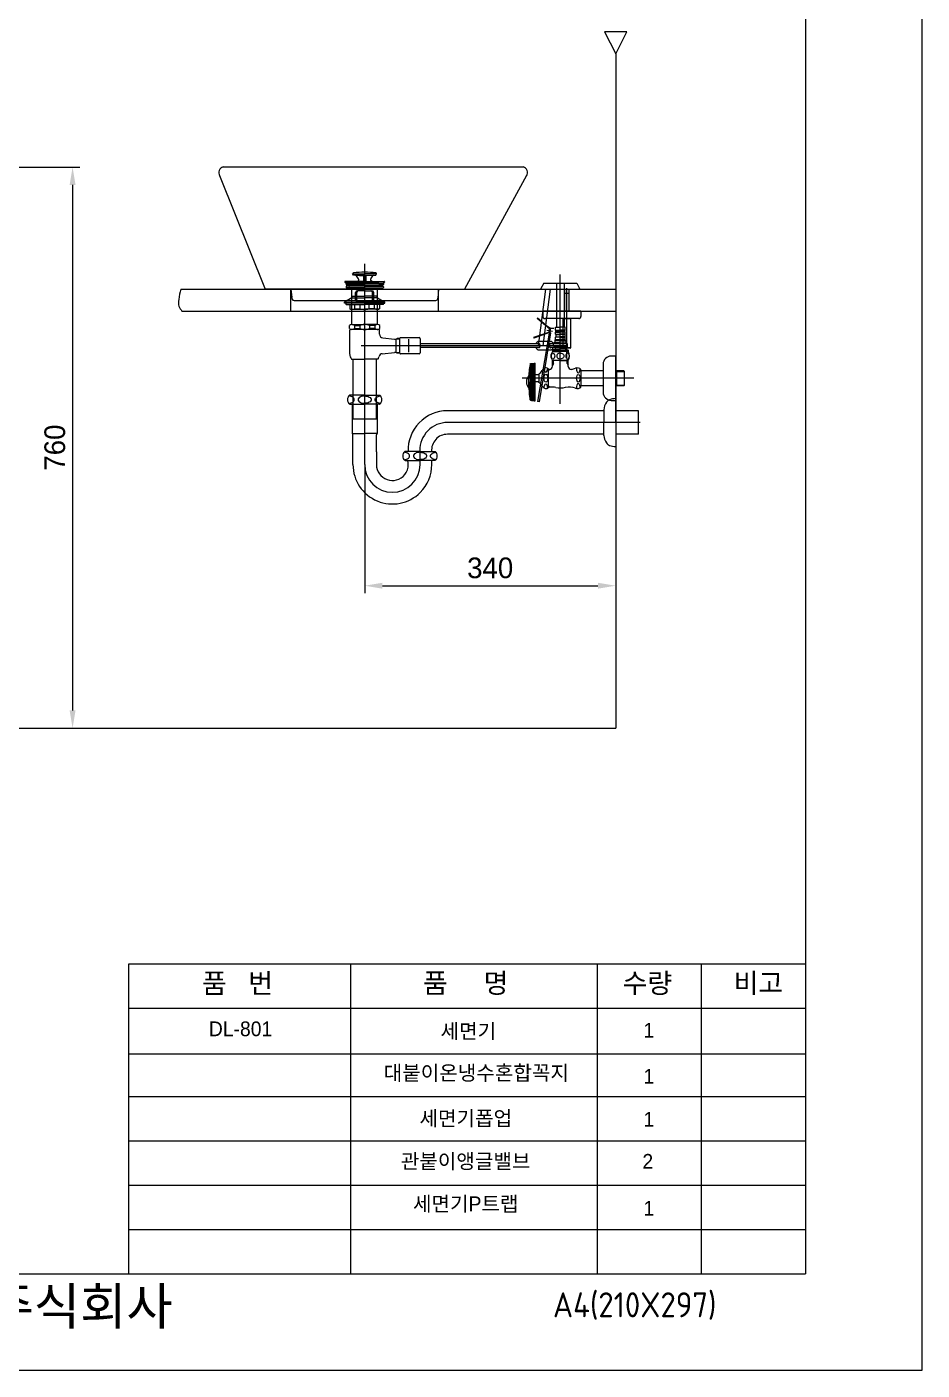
# Model space of a CAD drawing. Header units: millimetres. Extents: x 8965 to 11390, y -275 to 3156.
# Drawn here: x 10178 to 11390, y -275 to 1545 of the extents above; entities that cross this region are included whole.
import ezdxf
from ezdxf.lldxf.tags import DXFTag

# ---------------------------------------------------------------- set-up
doc = ezdxf.new("R2010")
doc.units = ezdxf.units.MM
doc.header["$LTSCALE"] = 0.2
for name, color, linetype in [('1', 2, 'CENTER'), ('3', 3, 'Continuous'), ('4', 4, 'Continuous'), ('5', 5, 'Continuous'), ('6', 6, 'Continuous'), ('7', 7, 'Continuous'), ('CENTER', 2, 'CENTER'), ('D', 2, 'Continuous'), ('DWG', 7, 'Continuous'), ('MAIN', 7, 'Continuous'), ('YA', 7, 'Continuous')]:
    doc.layers.add(name, color=color, linetype=linetype)
doc.layers.add('DIM', color=3, linetype='Continuous', lineweight=15)
doc.layers.add('LINE', color=7, linetype='Continuous', lineweight=25)
doc.styles.add('h', font='', dxfattribs={"height": 28})
doc.styles.get("Standard").update_dxf_attribs({"font": 'ISOCP.SHX', "bigfont": 'WHGTXT.SHX'})
doc.styles.add('스타일1', font='txt.shx', dxfattribs={"bigfont": 'ghs.shx'})
doc.styles.get('h').set_extended_font_data('Haansoft Batang')
tags = doc.linetypes.add('CENTER', pattern=[50.8, 31.75, -6.35, 6.35, -6.35]).pattern_tags.tags
tags[10:11] = [DXFTag(74, 4), DXFTag(75, 0), DXFTag(340, '0'), DXFTag(46, 1.0), DXFTag(50, 0.0), DXFTag(44, 0.0), DXFTag(45, 0.0)]
tags[8:9] = [DXFTag(74, 4), DXFTag(75, 0), DXFTag(340, '0'), DXFTag(46, 1.0), DXFTag(50, 0.0), DXFTag(44, 0.0), DXFTag(45, 0.0)]
tags[6:7] = [DXFTag(74, 4), DXFTag(75, 0), DXFTag(340, '0'), DXFTag(46, 1.0), DXFTag(50, 0.0), DXFTag(44, 0.0), DXFTag(45, 0.0)]
tags[4:5] = [DXFTag(74, 4), DXFTag(75, 0), DXFTag(340, '0'), DXFTag(46, 1.0), DXFTag(50, 0.0), DXFTag(44, 0.0), DXFTag(45, 0.0)]
doc.dimstyles.new('AM_ISO$0', dxfattribs={"dimtxt": 28, "dimasz": 24, "dimexe": 10, "dimexo": 0, "dimgap": 10, "dimtad": 1, "dimdec": 0, "dimdsep": 46, "dimtxsty": 'h', "dimcen": -5, "dimclrd": 256, "dimclre": 256, "dimclrt": 256, "dimadec": 0, "dimazin": 2, "dimtp": 0.1, "dimtm": 0.1, "dimtfac": 0.71, "dimtdec": 0, "dimtmove": 0, "dimatfit": 3, "dimfxl": 0, "dimlwd": -1, "dimlwe": -1, "dimarcsym": 0})

# ---------------------------------------------------------------- blocks, each defined once
blk = doc.blocks.new('*D15')
at = {"layer": 'Defpoints', "color": 0}
for p in [(9814.5, 1355), (9407.5, 595), (10239.5, 595)]:
    blk.add_point(p, dxfattribs=at)
at = {"layer": 'LINE', "linetype": 'ByBlock'}
for p, q in [((9814.5, 1355), (10249.5, 1355)), ((10239.5, 1331), (10239.5, 619)), ((9407.5, 595), (10249.5, 595))]:
    blk.add_line(p, q, dxfattribs=at)
at = {"layer": 'LINE'}
for points in [[(10235.5, 1331), (10243.5, 1331), (10239.5, 1355)], [(10235.5, 619), (10243.5, 619), (10239.5, 595)]]:
    blk.add_solid(points, dxfattribs=at)
at = {"layer": 'LINE', "insert": (10215.5, 975), "char_height": 28, "attachment_point": 5, "rotation": 90, "style": 'h'}
blk.add_mtext('760', dxfattribs=at)
blk = doc.blocks.new('*D21')
at = {"layer": 'Defpoints', "color": 0}
for p in [(10975.2, 1508.4), (10635.2, 952), (10975.2, 787.9)]:
    blk.add_point(p, dxfattribs=at)
at = {"layer": 'LINE', "linetype": 'ByBlock'}
for p, q in [((10975.2, 1508.4), (10975.2, 777.9)), ((10635.2, 952), (10635.2, 777.9)), ((10659.2, 787.9), (10951.2, 787.9))]:
    blk.add_line(p, q, dxfattribs=at)
at = {"layer": 'LINE'}
for points in [[(10659.2, 791.9), (10659.2, 783.9), (10635.2, 787.9)], [(10951.2, 791.9), (10951.2, 783.9), (10975.2, 787.9)]]:
    blk.add_solid(points, dxfattribs=at)
at = {"layer": 'LINE', "insert": (10805.2, 811.9), "char_height": 28, "attachment_point": 5, "style": 'h'}
blk.add_mtext('340', dxfattribs=at)

msp = doc.modelspace()

# ---------------------------------------------------------------- linework, layer by layer
at = {"layer": '1', "color": 0}
for p, q in [((10535.2, 1159.8), (10535.2, 1189.8)), ((10735.2, 1159.8), (10735.2, 1189.8))]:
    msp.add_line(p, q, dxfattribs=at)
msp.add_open_spline([(10386, 1189.8), (10384.5, 1185), (10383.5, 1177.2), (10382.4, 1165.8), (10386.2, 1162.1), (10387.5, 1159.8)], degree=3, knots=[0.795698, 0.795698, 0.795698, 0.795698, 2.200272, 3.16173, 4.111089, 4.111089, 4.111089, 4.111089], dxfattribs=at)
at = {"layer": '3', "color": 0}
for p, q in [((10620.2, 1208.6), (10618.9, 1210.7)), ((10619, 1210.5), (10635.2, 1210.5)), ((10635.2, 1208.6), (10620.2, 1208.6)), ((10622.7, 1208.4), (10633.4, 1207.7)), ((10626.9, 1203.7), (10624.2, 1207.5)), ((10635.2, 1208.6), (10633.4, 1207.7)), ((10633.4, 1207.7), (10633.4, 1200)), ((10634.6, 1208.3), (10634.2, 1201.9)), ((10634.2, 1201.9), (10635.2, 1201.9)), ((10634.4, 1200), (10634.2, 1201.9)), ((10651.3, 1210.5), (10635.2, 1210.5)), ((10635.2, 1208.6), (10650.2, 1208.6)), ((10635.2, 1208.6), (10636.9, 1207.7)), ((10636.1, 1201.9), (10635.2, 1201.9)), ((10635.7, 1208.3), (10636.1, 1201.9)), ((10635.9, 1200), (10636.1, 1201.9)), ((10647.6, 1208.4), (10636.9, 1207.7)), ((10636.9, 1207.7), (10636.9, 1200)), ((10643.4, 1203.7), (10646.1, 1207.5)), ((10650.2, 1208.6), (10651.4, 1210.7)), ((10608.2, 1199.6), (10608.2, 1199)), ((10608.2, 1199), (10610.3, 1197.5)), ((10608.2, 1199), (10635.2, 1199)), ((10617.9, 1200), (10608.6, 1200)), ((10609.9, 1197.3), (10609.9, 1196)), ((10609.9, 1193), (10609.9, 1191.7)), ((10616.2, 1197.5), (10610.1, 1197.5)), ((10635.2, 1191.5), (10610.1, 1191.5)), ((10635.2, 1195.5), (10610.4, 1195.5)), ((10635.2, 1193.5), (10610.4, 1193.5)), ((10616.2, 1197.5), (10635.2, 1197.5)), ((10617.7, 1160.9), (10617.7, 1191.5)), ((10635.2, 1200), (10617.9, 1200)), ((10622.8, 1175), (10622.8, 1185)), ((10624.5, 1175), (10624.5, 1185)), ((10624.8, 1200), (10626.2, 1200.8)), ((10635.2, 1187.5), (10625.3, 1187.5)), ((10635.2, 1200), (10652.5, 1200)), ((10662.2, 1199), (10635.2, 1199)), ((10654.2, 1197.5), (10635.2, 1197.5)), ((10635.2, 1195.5), (10660, 1195.5)), ((10635.2, 1193.5), (10660, 1193.5)), ((10635.2, 1191.5), (10660.3, 1191.5)), ((10635.2, 1187.5), (10645, 1187.5)), ((10645.5, 1200), (10644.1, 1200.8)), ((10645.8, 1175), (10645.8, 1185)), ((10647.5, 1175), (10647.5, 1185)), ((10652.5, 1200), (10661.8, 1200)), ((10652.7, 1160.9), (10652.7, 1191.5)), ((10654.2, 1197.5), (10660.3, 1197.5)), ((10662.2, 1199), (10660, 1197.5)), ((10660.5, 1197.3), (10660.5, 1196)), ((10660.5, 1193), (10660.5, 1191.7)), ((10662.2, 1199.6), (10662.2, 1199)), ((10617.7, 1177.9), (10607.7, 1171.9)), ((10607.7, 1170.9), (10607.7, 1171.9)), ((10607.7, 1171.9), (10635.2, 1171.9)), ((10617.7, 1170.9), (10607.7, 1170.9)), ((10609.5, 1170.9), (10609.5, 1169.6)), ((10610, 1169.1), (10615, 1169.1)), ((10615, 1169.1), (10615, 1162.9)), ((10615, 1169.1), (10635.2, 1169.1)), ((10618.4, 1180), (10617.7, 1181.2)), ((10617.7, 1180), (10635.2, 1180)), ((10617.7, 1177.9), (10635.2, 1177.9)), ((10652.7, 1170.9), (10617.7, 1170.9)), ((10618.4, 1177.9), (10618.4, 1180)), ((10621.7, 1162.9), (10621.7, 1169.1)), ((10635.2, 1172.5), (10625.3, 1172.5)), ((10635.2, 1171.9), (10626.8, 1171.9)), ((10629.1, 1162.9), (10629.1, 1169.1)), ((10652.7, 1180), (10635.2, 1180)), ((10652.7, 1177.9), (10635.2, 1177.9)), ((10635.2, 1172.5), (10645, 1172.5)), ((10662.7, 1171.9), (10635.2, 1171.9)), ((10655.3, 1169.1), (10635.2, 1169.1)), ((10641.2, 1162.9), (10641.2, 1169.1)), ((10648.6, 1162.9), (10648.6, 1169.1)), ((10652, 1180), (10652.7, 1181.2)), ((10652, 1177.9), (10652, 1180)), ((10652.7, 1177.9), (10662.7, 1171.9)), ((10652.7, 1170.9), (10662.7, 1170.9)), ((10660.3, 1169.1), (10655.3, 1169.1)), ((10655.3, 1169.1), (10655.3, 1162.9)), ((10660.8, 1170.9), (10660.8, 1169.6)), ((10662.7, 1170.9), (10662.7, 1171.9)), ((10616, 1162.4), (10615, 1162.9)), ((10616, 1162.4), (10617.4, 1162.4)), ((10617.4, 1162.4), (10635.2, 1162.4)), ((10617.7, 1141.9), (10617.7, 1162.4)), ((10621.7, 1162.9), (10629.1, 1162.9)), ((10652.9, 1162.4), (10635.2, 1162.4)), ((10648.6, 1162.9), (10641.2, 1162.9)), ((10652.7, 1141.9), (10652.7, 1162.4)), ((10654.3, 1162.4), (10652.9, 1162.4)), ((10654.3, 1162.4), (10655.3, 1162.9)), ((10614.4, 1136.4), (10614.4, 1140.5)), ((10615.2, 1101.4), (10615.2, 1134)), ((10635.2, 1135), (10616.2, 1135)), ((10617.8, 1142), (10634.9, 1142)), ((10621.2, 1140.5), (10621.2, 1136.4)), ((10621.2, 1140.5), (10628.6, 1140.5)), ((10621.2, 1136.4), (10628.6, 1136.4)), ((10628.6, 1140.5), (10628.6, 1136.4)), ((10652.5, 1135), (10635.2, 1135)), ((10652.5, 1142), (10635.4, 1142)), ((10649.1, 1140.5), (10641.7, 1140.5)), ((10641.7, 1140.5), (10641.7, 1136.4)), ((10649.1, 1136.4), (10641.7, 1136.4)), ((10649.1, 1140.5), (10649.1, 1136.4)), ((10652, 1135), (10652.5, 1135)), ((10652.5, 1135), (10652.9, 1135)), ((10654.2, 1135), (10652.7, 1135)), ((10655.2, 1128.6), (10655.2, 1134)), ((10655.9, 1136.4), (10655.9, 1140.5)), ((10909.9, 1113.1), (10630.6, 1113.1)), ((10659.6, 1123.6), (10675.7, 1121.9)), ((10677.7, 1122.2), (10682.8, 1122.2)), ((10677.8, 1103.7), (10677.8, 1122.2)), ((10679.2, 1123), (10679.2, 1122.2)), ((10682.8, 1123), (10679.2, 1123)), ((10682.8, 1122.2), (10682.8, 1123.2)), ((10682.8, 1102.8), (10682.8, 1122.2)), ((10683.6, 1124), (10708.8, 1124)), ((10695.2, 1104.4), (10695.2, 1121.9)), ((10710.3, 1122.5), (10710.3, 1116.7)), ((10710.3, 1116.7), (10710.3, 1103.5)), ((10871.8, 1115.6), (10710.3, 1115.6)), ((10871.7, 1110.6), (10710.3, 1110.6)), ((10882.8, 1118.9), (10871.7, 1118.9)), ((10886.1, 1118.9), (10882.8, 1118.9)), ((10909.4, 1115.6), (10886, 1115.6)), ((10909.4, 1110.6), (10886, 1110.6)), ((10909.9, 1115.1), (10909.4, 1115.6)), ((10909.4, 1110.6), (10909.4, 1115.6)), ((10909.9, 1111.1), (10909.9, 1115.1)), ((10617.2, 1095), (10635.2, 1095)), ((10619.3, 1095), (10619.3, 1014)), ((10653.2, 1095), (10635.2, 1095)), ((10651, 1014), (10651, 1095)), ((10659, 1102.2), (10675.7, 1104)), ((10677.8, 1103.7), (10682.8, 1103.7)), ((10679.2, 1103), (10679.2, 1103.8)), ((10682.8, 1103), (10679.2, 1103)), ((10708.8, 1102), (10683.6, 1102)), ((10871.7, 1107.4), (10883, 1107.4)), ((10883, 1107.4), (10886, 1107.4)), ((10619.3, 1014), (10651, 1014)), ((10651, 1014), (10650.3, 1014))]:
    msp.add_line(p, q, dxfattribs=at)
for points in [[(10870.4, 1115.7, -0.044238), (10870.6, 1116, -0.189273), (10871.1, 1116.1, -0.189273), (10871.5, 1116, -0.101059), (10872, 1115.3, -0.059302), (10872.3, 1114.4, -0.045722), (10872.4, 1113.2, -0.045722)], [(10872.4, 1113.2, -0.045722), (10872.3, 1112, -0.059302), (10872, 1111.1, -0.101059), (10871.5, 1110.4, -0.189273), (10871.1, 1110.2, -0.189273), (10870.6, 1110.4, -0.044238), (10870.4, 1110.7, -0.059302)], [(10887.4, 1115.7, 0.044238), (10887.1, 1115.9, 0.189273), (10886.7, 1116.1, 0.189273), (10886.3, 1116, 0.101059), (10885.8, 1115.3, 0.059302), (10885.5, 1114.4, 0.045722), (10885.4, 1113.2, 0.045722)], [(10885.4, 1113.2, 0.045722), (10885.5, 1112, 0.059302), (10885.8, 1111.1, 0.101059), (10886.3, 1110.4, 0.189273), (10886.7, 1110.2, 0.189273), (10887.1, 1110.4, 0.044238), (10887.4, 1110.7, 0.059302)]]:
    msp.add_lwpolyline(points, format="xyb", dxfattribs=at)
for centre, radius, start, end in [((10620, 1210.5), 1.1, 97.3204, 169.4262), ((10635.2, 1092.6), 120, 90, 97.3204), ((10622.5, 1206.4), 2, 35.2023, 86.2618), ((10625.2, 1202.5), 2, 300, 35.2023), ((10635.2, 1092.6), 120, 82.6796, 90), ((10645.1, 1202.5), 2, 144.7977, 240), ((10647.8, 1206.4), 2, 93.7382, 144.7977), ((10650.3, 1210.5), 1.1, 10.5738, 82.6796), ((10608.6, 1199.6), 0.4, 90, 180), ((10610.1, 1197.3), 0.2, 90, 180), ((10610.4, 1196), 0.5, 180, 270), ((10610.4, 1193), 0.5, 90, 180), ((10610.1, 1191.7), 0.2, 180, 270), ((10613.7, 1194.5), 1, 270, 90), ((10625.3, 1185), 2.5, 90, 180), ((10627, 1185), 2.5, 90, 180), ((10643.3, 1185), 2.5, 0, 90), ((10645, 1185), 2.5, 0, 90), ((10656.7, 1194.5), 1, 90, 270), ((10660, 1196), 0.5, 270, 0), ((10660, 1193), 0.5, 0, 90), ((10660.3, 1197.3), 0.2, 0, 90), ((10660.3, 1191.7), 0.2, 270, 0), ((10661.8, 1199.6), 0.4, 0, 90), ((10610, 1169.6), 0.5, 180, 270), ((10625.3, 1175), 2.5, 180, 270), ((10627, 1175), 2.5, 180, 270), ((10643.3, 1175), 2.5, 270, 0), ((10645, 1175), 2.5, 270, 0), ((10660.3, 1169.6), 0.5, 270, 0), ((10618.4, 1172.5), 10.2, 250.5679, 289.4321), ((10635, 1191.8), 29.5, 258.5956, 270.3737), ((10635.3, 1191.8), 29.5, 269.6263, 281.4044), ((10652, 1172.5), 10.2, 250.5679, 289.4321), ((10617.8, 1137.2), 4.7, 43.9409, 136.0591), ((10617.8, 1139.7), 4.7, 223.9409, 316.0591), ((10616.2, 1134), 1, 90, 180), ((10634.7, 1128.3), 13.6, 89.0643, 116.6472), ((10634.7, 1148.6), 13.6, 243.3528, 270.9357), ((10635.6, 1128.3), 13.6, 63.3528, 90.9357), ((10635.6, 1148.6), 13.6, 269.0643, 296.6472), ((10652.5, 1137.2), 4.7, 43.9409, 136.0591), ((10652.5, 1139.7), 4.7, 223.9409, 316.0591), ((10654.2, 1134), 1, 0, 90), ((10660.2, 1128.6), 5, 180, 263.8845), ((10676.1, 1126.9), 5, 265.3322, 308.1927), ((10683.6, 1123.2), 0.8, 90, 180), ((10708.8, 1122.5), 1.5, 0, 90), ((10871.7, 1113.9), 5, 89.9121, 159.4247), ((10871.7, 1112.4), 5, 200.3994, 269.9121), ((10886.1, 1112.4), 5, 269.9121, 339.4247), ((10886.1, 1113.9), 5, 20.3994, 89.9121), ((10628.1, 1101.9), 13, 182.42, 212.3), ((10642.2, 1101.9), 13, 327.7, 345.0405), ((10659.6, 1097.3), 5, 96.1155, 165.0405), ((10676.1, 1099), 5, 51.8073, 94.6678), ((10683.6, 1102.8), 0.8, 180, 270), ((10708.8, 1103.5), 1.5, 270, 0)]:
    msp.add_arc(centre, radius, start, end, dxfattribs=at)
at = {"layer": '4', "color": 0}
for p, q in [((10618.9, 1046), (10614.6, 1046)), ((10618.9, 1046), (10614.6, 1046)), ((10635.2, 1046), (10618.9, 1046)), ((10635.2, 1046), (10618.9, 1046)), ((10635.2, 1046), (10651.4, 1046)), ((10635.2, 1046), (10651.4, 1046)), ((10651.4, 1046), (10655.7, 1046)), ((10651.4, 1046), (10655.7, 1046)), ((10975.2, 1009), (10975.2, 1041.5)), ((10615, 1034), (10614.6, 1034)), ((10615, 1034), (10635.2, 1034)), ((10618.4, 1034), (10618.4, 994.2)), ((10655.3, 1034), (10635.2, 1034)), ((10652, 1034), (10652, 994.2)), ((10655.3, 1034), (10655.7, 1034)), ((10959.2, 1024.8), (10747.4, 1024.8)), ((10959.2, 1026.4), (10959.2, 1009)), ((11006.2, 1024.8), (10975.2, 1024.8)), ((11006.2, 993.1), (11006.2, 1024.8)), ((11008.2, 1009), (10747.4, 1009)), ((10959.2, 991.6), (10959.2, 1009)), ((10975.2, 1009), (10975.2, 976.5)), ((10618.4, 994.2), (10635.2, 994.2)), ((10619.3, 952), (10619.3, 992.5)), ((10652, 994.2), (10635.2, 994.2)), ((10651, 969.4), (10651, 992.5)), ((10959.2, 993.1), (10747.4, 993.1)), ((11006.2, 993.1), (10975.2, 993.1)), ((10651, 969.4), (10651, 952)), ((10693.8, 969.7), (10689.5, 969.7)), ((10710.1, 969.7), (10693.8, 969.7)), ((10710.1, 969.7), (10710.2, 969.7)), ((10710.2, 952), (10710.2, 970.6)), ((10710.2, 969.7), (10726.5, 969.7)), ((10710.2, 969.7), (10710.2, 969.7)), ((10726.5, 969.7), (10730.8, 969.7)), ((10689.9, 957.7), (10710.1, 957.7)), ((10693.4, 957.7), (10693.4, 957)), ((10694.3, 952), (10694.3, 955.4)), ((10730.4, 957.7), (10710.2, 957.7)), ((10726, 952), (10726, 957.7))]:
    msp.add_line(p, q, dxfattribs=at)
for points in [[(10621, 1040, 0.155217), (10620.4, 1041.8, 0.106747), (10618.3, 1043.7, 0.073043), (10615.5, 1044.8, 0.028511), (10613.8, 1045.1, 0.059523)], [(10613.8, 1034.8, 0.028511), (10615.5, 1035.1, 0.073043), (10618.3, 1036.2, 0.106747), (10620.4, 1038.1, 0.155217), (10621, 1040, 0.155217)], [(10626.9, 1041.7, 0.32729), (10626.9, 1038.2, 0.106373), (10628.9, 1036.4, 0.071219), (10631.6, 1035.4, 0.057537), (10635.2, 1035, 0.057537)], [(10635.2, 1045, 0.057537), (10631.6, 1044.5, 0.071219), (10628.9, 1043.5, 0.106373), (10626.9, 1041.7, 0.159483)], [(10635.2, 1045, 0.057537), (10631.6, 1044.5, 0.071219), (10628.9, 1043.5, 0.106373), (10626.9, 1041.7, 0.159483)], [(10635.2, 1045, -0.057537), (10638.7, 1044.5, -0.071219), (10641.4, 1043.5, -0.106373), (10643.4, 1041.7, -0.159483)], [(10635.2, 1045, -0.057537), (10638.7, 1044.5, -0.071219), (10641.4, 1043.5, -0.106373), (10643.4, 1041.7, -0.159483)], [(10643.4, 1041.7, -0.32729), (10643.4, 1038.2, -0.106373), (10641.4, 1036.4, -0.071219), (10638.7, 1035.4, -0.057537), (10635.2, 1035, -0.057537)], [(10649.4, 1040, -0.155217), (10649.9, 1041.8, -0.106747), (10652, 1043.7, -0.073043), (10654.8, 1044.8, -0.028511), (10656.5, 1045.1, -0.059523)], [(10656.5, 1034.8, -0.028511), (10654.8, 1035.1, -0.073043), (10652, 1036.2, -0.106747), (10649.9, 1038.1, -0.155217), (10649.4, 1040, -0.155217)], [(10695.9, 963.7, 0.155217), (10695.3, 965.5, 0.106747), (10693.2, 967.4, 0.073043), (10690.5, 968.5, 0.028511), (10688.7, 968.8, 0.059523)], [(10701.8, 965.4, 0.32729), (10701.8, 961.9, 0.106373), (10703.8, 960.1, 0.071219), (10706.5, 959.1, 0.057537), (10710.1, 958.7, 0.057537)], [(10710.2, 968.7, 0.05879), (10706.5, 968.2, 0.071219), (10703.8, 967.2, 0.106373), (10701.8, 965.4, 0.159483)], [(10710.2, 968.7, -0.05879), (10713.8, 968.2, -0.071219), (10716.5, 967.2, -0.106373), (10718.5, 965.4, -0.159483)], [(10718.5, 965.4, -0.32729), (10718.5, 961.9, -0.106373), (10716.5, 960.1, -0.071219), (10713.8, 959.1, -0.057537), (10710.2, 958.7, -0.057537)], [(10724.4, 963.7, -0.155217), (10725, 965.5, -0.106747), (10727.1, 967.4, -0.073043), (10729.9, 968.5, -0.028511), (10731.6, 968.8, -0.059523)], [(10688.7, 958.5, 0.028511), (10690.5, 958.8, 0.073043), (10693.2, 959.9, 0.106747), (10695.3, 961.8, 0.155217), (10695.9, 963.7, 0.155217)], [(10731.6, 958.5, -0.028511), (10729.9, 958.8, -0.073043), (10727.1, 959.9, -0.106747), (10725, 961.8, -0.155217), (10724.4, 963.7, -0.155217)]]:
    msp.add_lwpolyline(points, format="xyb", dxfattribs=at)
for centre, radius, start, end in [((10619.9, 1040), 8, 131.4096, 228.5904), ((10650.4, 1040), 8, 311.4096, 48.5904), ((10970.5, 1030.5), 10, 111.1927, 142.8035), ((10976.7, 1011.5), 30, 92.866, 109.0071), ((10747.4, 971.5), 53.4, 90, 181.9326), ((10979.2, 1025.5), 20, 146.2077, 177.4359), ((10747.4, 971.5), 37.5, 90, 180.654), ((10619.4, 994.2), 1, 180, 238.7026), ((10618.4, 992.5), 0.925, 0, 58.7026), ((10652, 992.5), 0.925, 121.2974, 180), ((10651, 994.2), 1, 301.2974, 0), ((10747.4, 971.5), 21.6, 90, 184.7747), ((10979.2, 992.5), 20, 182.5641, 213.7923), ((10694.8, 963.7), 8, 131.4096, 228.5904), ((10725.5, 963.7), 8, 311.4096, 48.5904), ((10970.5, 987.4), 10, 217.1965, 248.8073), ((10976.7, 1006.4), 30, 250.9929, 267.134), ((10672.7, 952), 53.4, 180, 314.9403), ((10672.7, 952), 37.5, 180, 0), ((10672.7, 952), 21.6, 180, 320.796), ((10672.7, 952), 21.6, 320.796, 0), ((10677.3, 946.4), 19.2, 28.0637, 33.4561), ((10672.7, 952), 53.4, 314.9403, 0)]:
    msp.add_arc(centre, radius, start, end, dxfattribs=at)
at = {"layer": '5', "color": 0}
for p, q in [((10386, 1189.8), (10975.2, 1189.8)), ((10387.5, 1159.8), (10975.2, 1159.8))]:
    msp.add_line(p, q, dxfattribs=at)
at = {"layer": '6', "color": 0}
for p, q in [((10900.2, 1034.2), (10900.2, 1209.4)), ((10894.9, 1196.3), (10894.9, 1138.1)), ((10905.4, 1196.3), (10905.4, 1138.1)), ((10893.7, 1134.2), (10893.7, 1138.1)), ((10893.7, 1138.1), (10900.2, 1138.1)), ((10893.7, 1134.2), (10894.2, 1133.7)), ((10893.7, 1134.2), (10900.2, 1134.2)), ((10893.7, 1131.4), (10894.2, 1131.9)), ((10893.7, 1128.7), (10893.7, 1131.4)), ((10893.7, 1131.4), (10900.2, 1131.4)), ((10893.7, 1128.7), (10894.2, 1128.2)), ((10893.7, 1128.7), (10900.2, 1128.7)), ((10894.2, 1131.9), (10894.2, 1133.7)), ((10894.2, 1133.7), (10900.2, 1133.7)), ((10894.2, 1131.9), (10900.2, 1131.9)), ((10906.7, 1138.1), (10900.2, 1138.1)), ((10906.7, 1134.2), (10900.2, 1134.2)), ((10906.2, 1133.7), (10900.2, 1133.7)), ((10906.2, 1131.9), (10900.2, 1131.9)), ((10906.7, 1131.4), (10900.2, 1131.4)), ((10906.7, 1128.7), (10900.2, 1128.7)), ((10906.7, 1134.2), (10906.2, 1133.7)), ((10906.2, 1131.9), (10906.2, 1133.7)), ((10906.7, 1131.4), (10906.2, 1131.9)), ((10906.7, 1128.7), (10906.2, 1128.2)), ((10906.7, 1134.2), (10906.7, 1138.1)), ((10906.7, 1128.7), (10906.7, 1131.4)), ((10891.1, 1112.8), (10891.1, 1116.3)), ((10900.2, 1116.8), (10891.6, 1116.8)), ((10900.2, 1112.3), (10891.6, 1112.3)), ((10892.6, 1119.6), (10892.6, 1116.8)), ((10900.2, 1119.6), (10892.6, 1119.6)), ((10892.6, 1109.6), (10892.6, 1112.3)), ((10893.2, 1119.6), (10893.2, 1120.8)), ((10895.9, 1121.1), (10893.5, 1121.1)), ((10894.2, 1125.1), (10893.7, 1124.6)), ((10893.7, 1121.6), (10893.7, 1124.6)), ((10900.2, 1124.6), (10893.7, 1124.6)), ((10893.7, 1121.6), (10900.2, 1121.6)), ((10894.2, 1128.2), (10894.2, 1125.1)), ((10894.2, 1128.2), (10900.2, 1128.2)), ((10894.2, 1125.1), (10900.2, 1125.1)), ((10900.2, 1121.1), (10894.2, 1121.1)), ((10895.9, 1121.1), (10895.9, 1121.6)), ((10906.2, 1128.2), (10900.2, 1128.2)), ((10906.2, 1125.1), (10900.2, 1125.1)), ((10900.2, 1124.6), (10906.7, 1124.6)), ((10906.7, 1121.6), (10900.2, 1121.6)), ((10900.2, 1121.1), (10906.2, 1121.1)), ((10900.2, 1119.6), (10907.8, 1119.6)), ((10900.2, 1116.8), (10908.8, 1116.8)), ((10900.2, 1112.3), (10908.8, 1112.3)), ((10904.4, 1121.1), (10904.4, 1121.6)), ((10904.4, 1121.1), (10906.9, 1121.1)), ((10906.2, 1128.2), (10906.2, 1125.1)), ((10906.2, 1125.1), (10906.7, 1124.6)), ((10906.7, 1121.6), (10906.7, 1124.6)), ((10907.2, 1119.6), (10907.2, 1120.8)), ((10907.8, 1119.6), (10907.8, 1116.8)), ((10907.8, 1109.6), (10907.8, 1112.3)), ((10909.3, 1112.8), (10909.3, 1116.3)), ((10909.4, 1115.6), (10909.9, 1116.1)), ((10890.2, 1107.6), (10889.7, 1107.1)), ((10889.7, 1107.1), (10889.7, 1105)), ((10889.7, 1107.1), (10900.2, 1107.1)), ((10889.7, 1105), (10900.2, 1105)), ((10900.2, 1093), (10889.7, 1093)), ((10910.7, 1093), (10889.7, 1093)), ((10889.7, 1085.5), (10889.7, 1093)), ((10900.2, 1107.6), (10890.2, 1107.6)), ((10890.9, 1089), (10890.9, 1093)), ((10900.2, 1109.6), (10892.6, 1109.6)), ((10893.2, 1109.6), (10893.2, 1108.1)), ((10900.2, 1107.6), (10894.7, 1107.6)), ((10900.2, 1109.6), (10907.8, 1109.6)), ((10900.2, 1107.6), (10910.2, 1107.6)), ((10900.2, 1107.6), (10905.6, 1107.6)), ((10910.7, 1107.1), (10900.2, 1107.1)), ((10910.7, 1105), (10900.2, 1105)), ((10900.2, 1093), (10910.7, 1093)), ((10907.2, 1109.6), (10907.2, 1108.1)), ((10909.4, 1089), (10909.4, 1093)), ((10910.2, 1107.6), (10910.7, 1107.1)), ((10910.7, 1107.1), (10910.7, 1105)), ((10910.7, 1085), (10910.7, 1093)), ((10975.2, 1099), (10969.2, 1099)), ((10975.2, 1039), (10975.2, 1099)), ((10859.2, 1088), (10859.2, 1064)), ((10859.8, 1088.5), (10860.7, 1088.5)), ((10860.7, 1088.5), (10861.2, 1089)), ((10860.7, 1088.5), (10860.7, 1064)), ((10861.2, 1089), (10861.2, 1064)), ((10861.2, 1089), (10864.4, 1089)), ((10861.2, 1088.5), (10864.7, 1088.5)), ((10861.2, 1087.5), (10864.7, 1087.5)), ((10861.2, 1086.5), (10864.7, 1086.5)), ((10861.2, 1085.5), (10864.7, 1085.5)), ((10861.2, 1084.5), (10864.7, 1084.5)), ((10861.2, 1083.5), (10864.7, 1083.5)), ((10861.2, 1082.5), (10864.7, 1082.5)), ((10861.2, 1081.5), (10864.7, 1081.5)), ((10861.2, 1080.5), (10864.7, 1080.5)), ((10861.2, 1079.5), (10864.7, 1079.5)), ((10861.2, 1078.5), (10864.7, 1078.5)), ((10861.2, 1077.5), (10864.7, 1077.5)), ((10861.2, 1076.5), (10864.7, 1076.5)), ((10861.2, 1075.5), (10864.7, 1075.5)), ((10861.2, 1074.5), (10864.7, 1074.5)), ((10864.7, 1089.3), (10864.7, 1089.5)), ((10864.7, 1089.5), (10866.2, 1089.5)), ((10864.7, 1089.3), (10864.7, 1064)), ((10866.2, 1088.5), (10866.2, 1089.5)), ((10866.2, 1064), (10866.2, 1088.5)), ((10871.2, 1073.7), (10866.2, 1073.7)), ((10871.2, 1074.7), (10871.2, 1073.7)), ((10871.2, 1073.7), (10871.2, 1064.2)), ((10876.1, 1080.3), (10875.6, 1079.3)), ((10884.2, 1081), (10884.2, 1081.7)), ((10884.2, 1057), (10884.2, 1081)), ((10885.2, 1081), (10884.2, 1081)), ((10885.2, 1080.2), (10884.2, 1080.2)), ((10885.2, 1080.2), (10886.5, 1081.1)), ((10885.2, 1080.2), (10885.2, 1081)), ((10890.9, 1089), (10889.7, 1086.8)), ((10890.9, 1089), (10889.7, 1089)), ((10909.4, 1089), (10910.7, 1086.8)), ((10910.7, 1089), (10909.4, 1089)), ((10928.2, 1078.2), (10928.2, 1081)), ((10958.2, 1079.2), (10928.2, 1079.2)), ((10928.2, 1078.2), (10928.2, 1059.7)), ((10958.2, 1088), (10958.2, 1050)), ((10986.2, 1079.2), (10975.2, 1079.2)), ((10975.2, 1078.6), (10975.2, 1059.3)), ((10976.7, 1078.2), (10975.7, 1079.2)), ((10976.7, 1058.7), (10976.7, 1079.2)), ((10976.7, 1078.2), (10987.2, 1078.2)), ((10987.2, 1078.2), (10986.2, 1079.2)), ((10987, 1059.7), (10987, 1078.2)), ((10999.8, 1069), (10848.3, 1069)), ((10859.2, 1040), (10859.2, 1064)), ((10860.7, 1039.5), (10860.7, 1064)), ((10861.2, 1073.5), (10864.7, 1073.5)), ((10861.2, 1072.5), (10864.7, 1072.5)), ((10861.2, 1071.5), (10864.7, 1071.5)), ((10861.2, 1070.5), (10864.7, 1070.5)), ((10861.2, 1069.5), (10864.7, 1069.5)), ((10861.2, 1068.5), (10864.7, 1068.5)), ((10861.2, 1067.5), (10864.7, 1067.5)), ((10861.2, 1066.5), (10864.7, 1066.5)), ((10861.2, 1065.5), (10864.7, 1065.5)), ((10861.2, 1064.5), (10864.7, 1064.5)), ((10861.2, 1039), (10861.2, 1064)), ((10861.2, 1063.4), (10864.7, 1063.4)), ((10861.2, 1062.4), (10864.7, 1062.4)), ((10861.2, 1061.4), (10864.7, 1061.4)), ((10861.2, 1060.4), (10864.7, 1060.4)), ((10861.2, 1059.4), (10864.7, 1059.4)), ((10861.2, 1058.4), (10864.7, 1058.4)), ((10861.2, 1057.4), (10864.7, 1057.4)), ((10861.2, 1056.4), (10864.7, 1056.4)), ((10864.7, 1038.7), (10864.7, 1064)), ((10871.2, 1064.2), (10866.2, 1064.2)), ((10866.2, 1038.5), (10866.2, 1064)), ((10871.2, 1063.2), (10871.2, 1064.2)), ((10876.1, 1057.6), (10875.6, 1058.6)), ((10885.2, 1057.7), (10884.2, 1057.7)), ((10887.9, 1057), (10884.2, 1057)), ((10884.2, 1056.2), (10884.2, 1057)), ((10885.2, 1057.7), (10886.5, 1057)), ((10885.2, 1057), (10885.2, 1057.7)), ((10928.2, 1057), (10928.2, 1059.7)), ((10958.2, 1058.7), (10928.2, 1058.7)), ((10928.2, 1058.7), (10928.2, 1058.5)), ((10928.2, 1057), (10928.2, 1058.5)), ((10986.2, 1058.7), (10975.2, 1058.7)), ((10975.7, 1058.7), (10976.7, 1059.7)), ((10976.7, 1059.7), (10987.2, 1059.7)), ((10986.2, 1058.7), (10987.2, 1059.7)), ((10859.8, 1039.5), (10860.7, 1039.5)), ((10860.7, 1039.5), (10861.2, 1039)), ((10861.2, 1055.4), (10864.7, 1055.4)), ((10861.2, 1054.4), (10864.7, 1054.4)), ((10861.2, 1053.4), (10864.7, 1053.4)), ((10861.2, 1052.4), (10864.7, 1052.4)), ((10861.2, 1051.4), (10864.7, 1051.4)), ((10861.2, 1050.4), (10864.7, 1050.4)), ((10861.2, 1049.4), (10864.7, 1049.4)), ((10861.2, 1048.4), (10864.7, 1048.4)), ((10861.2, 1047.4), (10864.7, 1047.4)), ((10861.2, 1046.4), (10864.7, 1046.4)), ((10861.2, 1045.4), (10864.7, 1045.4)), ((10861.2, 1044.4), (10864.7, 1044.4)), ((10861.2, 1043.4), (10864.7, 1043.4)), ((10861.2, 1042.4), (10864.7, 1042.4)), ((10861.2, 1041.4), (10864.7, 1041.4)), ((10861.2, 1040.4), (10864.7, 1040.4)), ((10861.2, 1039.4), (10864.7, 1039.4)), ((10861.2, 1039), (10864.4, 1039)), ((10864.7, 1038.5), (10864.7, 1038.7)), ((10864.7, 1038.5), (10866.2, 1038.5)), ((10969.2, 1039), (10975.2, 1039))]:
    msp.add_line(p, q, dxfattribs=at)
for centre, radius, start, end in [((10891.6, 1116.3), 0.5, 90, 180), ((10891.6, 1112.8), 0.5, 180, 270), ((10893.5, 1120.8), 0.3, 90, 180), ((10906.9, 1120.8), 0.3, 0, 90), ((10908.8, 1116.3), 0.5, 0, 90), ((10908.8, 1112.8), 0.5, 270, 0), ((10897.7, 1099), 10, 143.1301, 216.8699), ((10892.7, 1108.1), 0.5, 270, 360), ((10907.7, 1108.1), 0.5, 180, 270), ((10902.7, 1099), 10, 323.1301, 36.8699), ((10969.2, 1088), 11, 90, 180), ((11002.2, 1064), 145, 170.5066, 178.0569), ((10859.8, 1087.8), 0.7, 90, 170.5066), ((10864.4, 1089.3), 0.3, 270, 0), ((10863.5, 1086.3), 14, 303.8098, 330), ((10880.8, 1077.6), 5.36, 49.5694, 150), ((10885.2, 1085.5), 4.5, 270, 0), ((10914.7, 1085), 4, 180, 277.7117), ((10911.9, 1105.7), 24.8, 277.7117, 290.9661), ((10923.3, 1076), 7, 45.4871, 110.9661), ((10868.4, 1063.9), 14, 141.7859, 179.7527), ((10868.4, 1064), 14, 180.2473, 218.2141), ((11002.2, 1064), 145, 178.0569, 189.4934), ((10863.5, 1051.6), 14, 30, 56.1902), ((10880.8, 1060.3), 5.36, 210, 310.4306), ((10887.9, 1019), 38, 80.6952, 90), ((10900.2, 1094), 38, 260.6952, 280.7373), ((10911.9, 1032.2), 24.8, 69.0339, 100.7373), ((10923.3, 1062), 7, 249.0339, 314.5), ((10859.8, 1040.2), 0.7, 189.4934, 270), ((10864.4, 1038.7), 0.3, 0, 90), ((10969.2, 1050), 11, 180, 270)]:
    msp.add_arc(centre, radius, start, end, dxfattribs=at)
for centre, major_axis, ratio in [((10890.2, 1099), (0, 4), 0.612372), ((10880.5, 1069), (0, -5.4), 0.478204), ((10924.6, 1069), (0, -5.22), 0.46009)]:
    msp.add_ellipse(centre, major_axis=major_axis, ratio=ratio, dxfattribs=at)
for centre, major_axis, ratio, start_param, end_param in [((10900.2, 1099), (4.9, 0), 0.816497, 1.570796, 4.712389), ((10880.5, 1082.6), (0, -5.4), 0.478204, 4.79078, 7.834251), ((10924.6, 1081.5), (0, -5.22), 0.46009, 4.433611, 7.934688), ((10880.5, 1055.6), (0, -5.4), 0.478204, 1.540108, 4.68362), ((10924.6, 1056.5), (0, -5.22), 0.46009, 1.472186, 5.009627)]:
    msp.add_ellipse(centre, major_axis=major_axis, ratio=ratio, start_param=start_param, end_param=end_param, dxfattribs=at)
at = {"layer": '6', "color": 0, "extrusion": (0, 0, -1)}
msp.add_ellipse((10900.2, 1099), major_axis=(-4.9, 0), ratio=0.816497, start_param=1.570796, end_param=4.712389, dxfattribs=at)
msp.add_ellipse((10910.1, 1099), major_axis=(0, 4), ratio=0.612372, dxfattribs=at)
at = {"layer": '7', "color": 0}
for p, q in [((10880.3, 1189.8), (10870.4, 1113.1)), ((10886.4, 1189.8), (10876.4, 1113.1)), ((10906.2, 1177.4), (10906.2, 1189.8)), ((10906.2, 1159.8), (10906.2, 1189.8)), ((10906.7, 1184.3), (10906.2, 1185.2)), ((10906.2, 1184.3), (10912.2, 1184.3)), ((10909.2, 1097.2), (10909.2, 1190.9)), ((10911.7, 1184.3), (10912.2, 1185.2)), ((10912.2, 1177.4), (10912.2, 1189.8)), ((10912.2, 1159.8), (10912.2, 1189.8)), ((10868.8, 1149.8), (10869.2, 1150.3)), ((10886.2, 1135.3), (10868.8, 1149.8)), ((10886.6, 1135.7), (10869.2, 1150.3)), ((10928.1, 1159.8), (10876.3, 1159.8)), ((10876.3, 1159.8), (10876.3, 1152.8)), ((10925.1, 1149.8), (10879.8, 1149.8)), ((10904.7, 1149.8), (10904, 1149.4)), ((10904, 1110.2), (10904, 1149.4)), ((10913.7, 1149.8), (10906, 1149.8)), ((10914.4, 1149.4), (10906.1, 1149.4)), ((10913.7, 1149.8), (10914.4, 1149.4)), ((10914.4, 1110.2), (10914.4, 1149.4)), ((10928.1, 1159.8), (10928.1, 1152.8)), ((10885.5, 1131.3), (10864, 1124)), ((10885.7, 1130.8), (10864.2, 1123.4)), ((10885.1, 1130.2), (10869.5, 1037.5)), ((10887.1, 1130.5), (10871.4, 1037.2)), ((10882, 1134), (10889.7, 1132.6)), ((10884.4, 1138.3), (10884, 1137.8)), ((10886.8, 1136.3), (10884.4, 1138.3)), ((10885.3, 1135.4), (10884.6, 1131.5)), ((10884.6, 1131.5), (10885.8, 1131.3)), ((10885.3, 1135.4), (10886.5, 1135.2)), ((10885.5, 1131.3), (10885.7, 1130.8)), ((10885.7, 1130.8), (10885.8, 1131.3)), ((10885.7, 1130.8), (10887.1, 1130.5)), ((10886.7, 1137), (10886, 1137.4)), ((10886.2, 1135.3), (10886.6, 1135.7)), ((10886.3, 1130.7), (10887.1, 1135.4)), ((10886.6, 1135.7), (10886.5, 1135.2)), ((10886.7, 1137), (10887.7, 1137)), ((10887.7, 1137), (10891.2, 1137)), ((10864, 1124), (10864.2, 1123.4)), ((10914.4, 1110.2), (10904, 1110.2)), ((10904.7, 1109.8), (10904, 1110.2)), ((10913.7, 1109.8), (10914.4, 1110.2)), ((10913.7, 1109.8), (10904.7, 1109.8)), ((10871.4, 1037.2), (10869.5, 1037.5))]:
    msp.add_line(p, q, dxfattribs=at)
msp.add_arc((10886.1, 1135.6), 1, 350, 50.1011, dxfattribs=at)
for points in [[(10876.3, 1152.8), (10876.4, 1152.2), (10876.6, 1151.6), (10876.9, 1151.1), (10877.3, 1150.7), (10877.8, 1150.3), (10878.3, 1150), (10879, 1149.8), (10879.8, 1149.8)], [(10925.1, 1149.8), (10925.7, 1149.8), (10926.3, 1150), (10926.8, 1150.3), (10927.2, 1150.6), (10927.6, 1151.1), (10927.9, 1151.6), (10928.1, 1152.2), (10928.1, 1152.8)]]:
    msp.add_spline(points, degree=3, dxfattribs=at)
at = {"layer": 'CENTER', "color": 0, "linetype": 'CENTER', "ltscale": 2}
msp.add_line((10635.2, 952), (10635.2, 1224.2), dxfattribs=at)
at = {"layer": 'D', "color": 0}
for p, q in [((10877.7, 1197.8), (10874, 1190.5)), ((10922.7, 1197.8), (10926.3, 1190.5))]:
    msp.add_line(p, q, dxfattribs=at)
for centre, start, end in [((10874.5, 1190.3), 153.4349, 270), ((10925.8, 1190.3), 270, 26.5651)]:
    msp.add_arc(centre, 0.5, start, end, dxfattribs=at)
at = {"layer": 'DIM', "color": 0}
for p, q in [((10315.7, 275.7), (11232.2, 275.7)), ((10615.9, 275.7), (10615.9, -144.3)), ((10950.1, 275.7), (10950.1, -144.3)), ((11091.1, 275.7), (11091.1, -144.3)), ((10315.7, 215.7), (11232.2, 215.7)), ((10315.7, 153.9), (11232.2, 153.9)), ((10315.7, 95.7), (11232.2, 95.7)), ((10315.7, 35.7), (11232.2, 35.7)), ((10315.7, -24.3), (11232.2, -24.3))]:
    msp.add_line(p, q, dxfattribs=at)
at = {"layer": 'DWG', "color": 0}
msp.add_line((10877.7, 1197.8), (10922.7, 1197.8), dxfattribs=at)
at = {"layer": 'LINE'}
for p, q in [((10443.3, 1355.2), (10850, 1355.2)), ((10438.7, 1343.6), (10500.2, 1189.8)), ((10854.6, 1343.6), (10770.2, 1189.8)), ((10635.2, 1189.8), (10500.2, 1189.8)), ((10535.2, 1189.8), (10536.4, 1178.8)), ((10635.2, 1189.8), (10770.2, 1189.8)), ((10735.2, 1189.8), (10734.5, 1177.3)), ((10539.5, 1174.5), (10731.6, 1174.5)), ((10975.2, 777.9), (10975.2, 595)), ((10249.5, 595), (10975.2, 595))]:
    msp.add_line(p, q, dxfattribs=at)
for centre, radius, start, end in [((10445.7, 1347.5), 8.05, 107.4254, 209.2745), ((10847.6, 1347.5), 8.05, 330.6897, 72.5389), ((10539.6, 1177.9), 3.4, 163.1662, 267.3569), ((10731.5, 1177.5), 3, 271.3149, 356.0536)]:
    msp.add_arc(centre, radius, start, end, dxfattribs=at)
at = {"layer": 'MAIN', "color": 0}
msp.add_lwpolyline([(10990.2, 1538.4), (10960.2, 1538.4), (10975.2, 1508.4), (10990.2, 1538.4)], dxfattribs=at)
at = {"layer": 'YA', "color": 7}
for p, q in [((11232.2, 3035.7), (11232.2, -144.3)), ((10315.7, -144.3), (10315.7, 275.7)), ((10315.7, -84.3), (11232.2, -84.3)), ((9156.2, -144.3), (11232.2, -144.3))]:
    msp.add_line(p, q, dxfattribs=at)
at = {"layer": 'YA', "color": 0}
msp.add_lwpolyline([(8964.8, -274.8), (11390.3, -274.8), (11390.3, 3155.5), (8964.8, 3155.5)], close=True, dxfattribs=at)

# ---------------------------------------------------------------- texts
at = {"layer": 'DIM', "color": 0, "attachment_point": 1, "style": '스타일1'}
for s, insert, char_height in [('{\\fGulim|b0|i0|c129|p50;품   번}', (10414.7, 262.7), 26.746), ('{\\fGulim|b0|i0|c129|p50;품     명}', (10714, 262.9), 26.746), ('{\\fGulim|b0|i0|c129|p50;수량}', (10984.6, 262.8), 26.746), ('{\\fGulim|b0|i0|c129|p50;비고}', (11134.9, 263.1), 26.746), ('{\\fGulim|b0|i0|c129|p50;1\\P}', (11012.9, 195.7), 20), ('{\\fGulim|b0|i0|c129|p50;1\\P}', (11012.9, 133.2), 20), ('{\\fGulim|b0|i0|c129|p50;1\\P}', (11012.9, 75), 20), ('{\\fGulim|b0|i0|c129|p50;2\\P}', (11011.4, 18), 20), ('{\\fGulim|b0|i0|c129|p50;1\\P}', (11012.9, -45.5), 20)]:
    msp.add_mtext(s, dxfattribs=dict(at, insert=insert, char_height=char_height))
for s, insert, char_height, width in [('{\\fGulim|b0|i0|c129|p50;DL-801}', (10424.1, 197.6), 20, 147), ('{\\fGulim|b0|i0|c129|p50;세면기}', (10737.9, 194.4), 20, 147), ('{\\fGulim|b0|i0|c129|p50;대붙이온냉수혼합꼭지}', (10660.9, 137.9), 20, 290), ('{\\fGulim|b0|i0|c129|p50;세면기폽업}', (10709.4, 76.2), 20, 315), ('{\\fGulim|b0|i0|c129|p50;관붙이앵글밸브}', (10684.1, 18.2), 20, 212), ('{\\fGulim|b0|i0|c129|p50;세면기P트랩}', (10700.6, -39.5), 20, 212), ('{\\fGulim|b0|i0|c129|p50;       대림통상주식회사\\P}', (9746.1, -163.1), 50, 1090)]:
    msp.add_mtext(s, dxfattribs=dict(at, insert=insert, char_height=char_height, width=width))
at = {"layer": 'YA', "color": 7}
msp.add_text('A4(210X297)', height=33.819, dxfattribs=at).set_placement((10890.2, -203.2))

# ---------------------------------------------------------------- dimensions: what is measured, and where the dimension line sits
at = {"layer": 'LINE'}
dim = msp.add_linear_dim(base=(10975.2, 787.9), p1=(10635.2, 952), p2=(10975.2, 1508.4), dimstyle='AM_ISO$0', dxfattribs=at)
dim.commit()
dim.dimension.update_dxf_attribs({"geometry": '*D21', "text_midpoint": (10805.2, 811.9)})
dim = msp.add_linear_dim(base=(10239.5, 595), p1=(9814.5, 1355), p2=(9407.5, 595), angle=90, dimstyle='AM_ISO$0', dxfattribs=at)
dim.commit()
dim.dimension.update_dxf_attribs({"geometry": '*D15', "text_midpoint": (10239.5, 975), "dimtype": 160})

doc.saveas('drawing.dxf')
